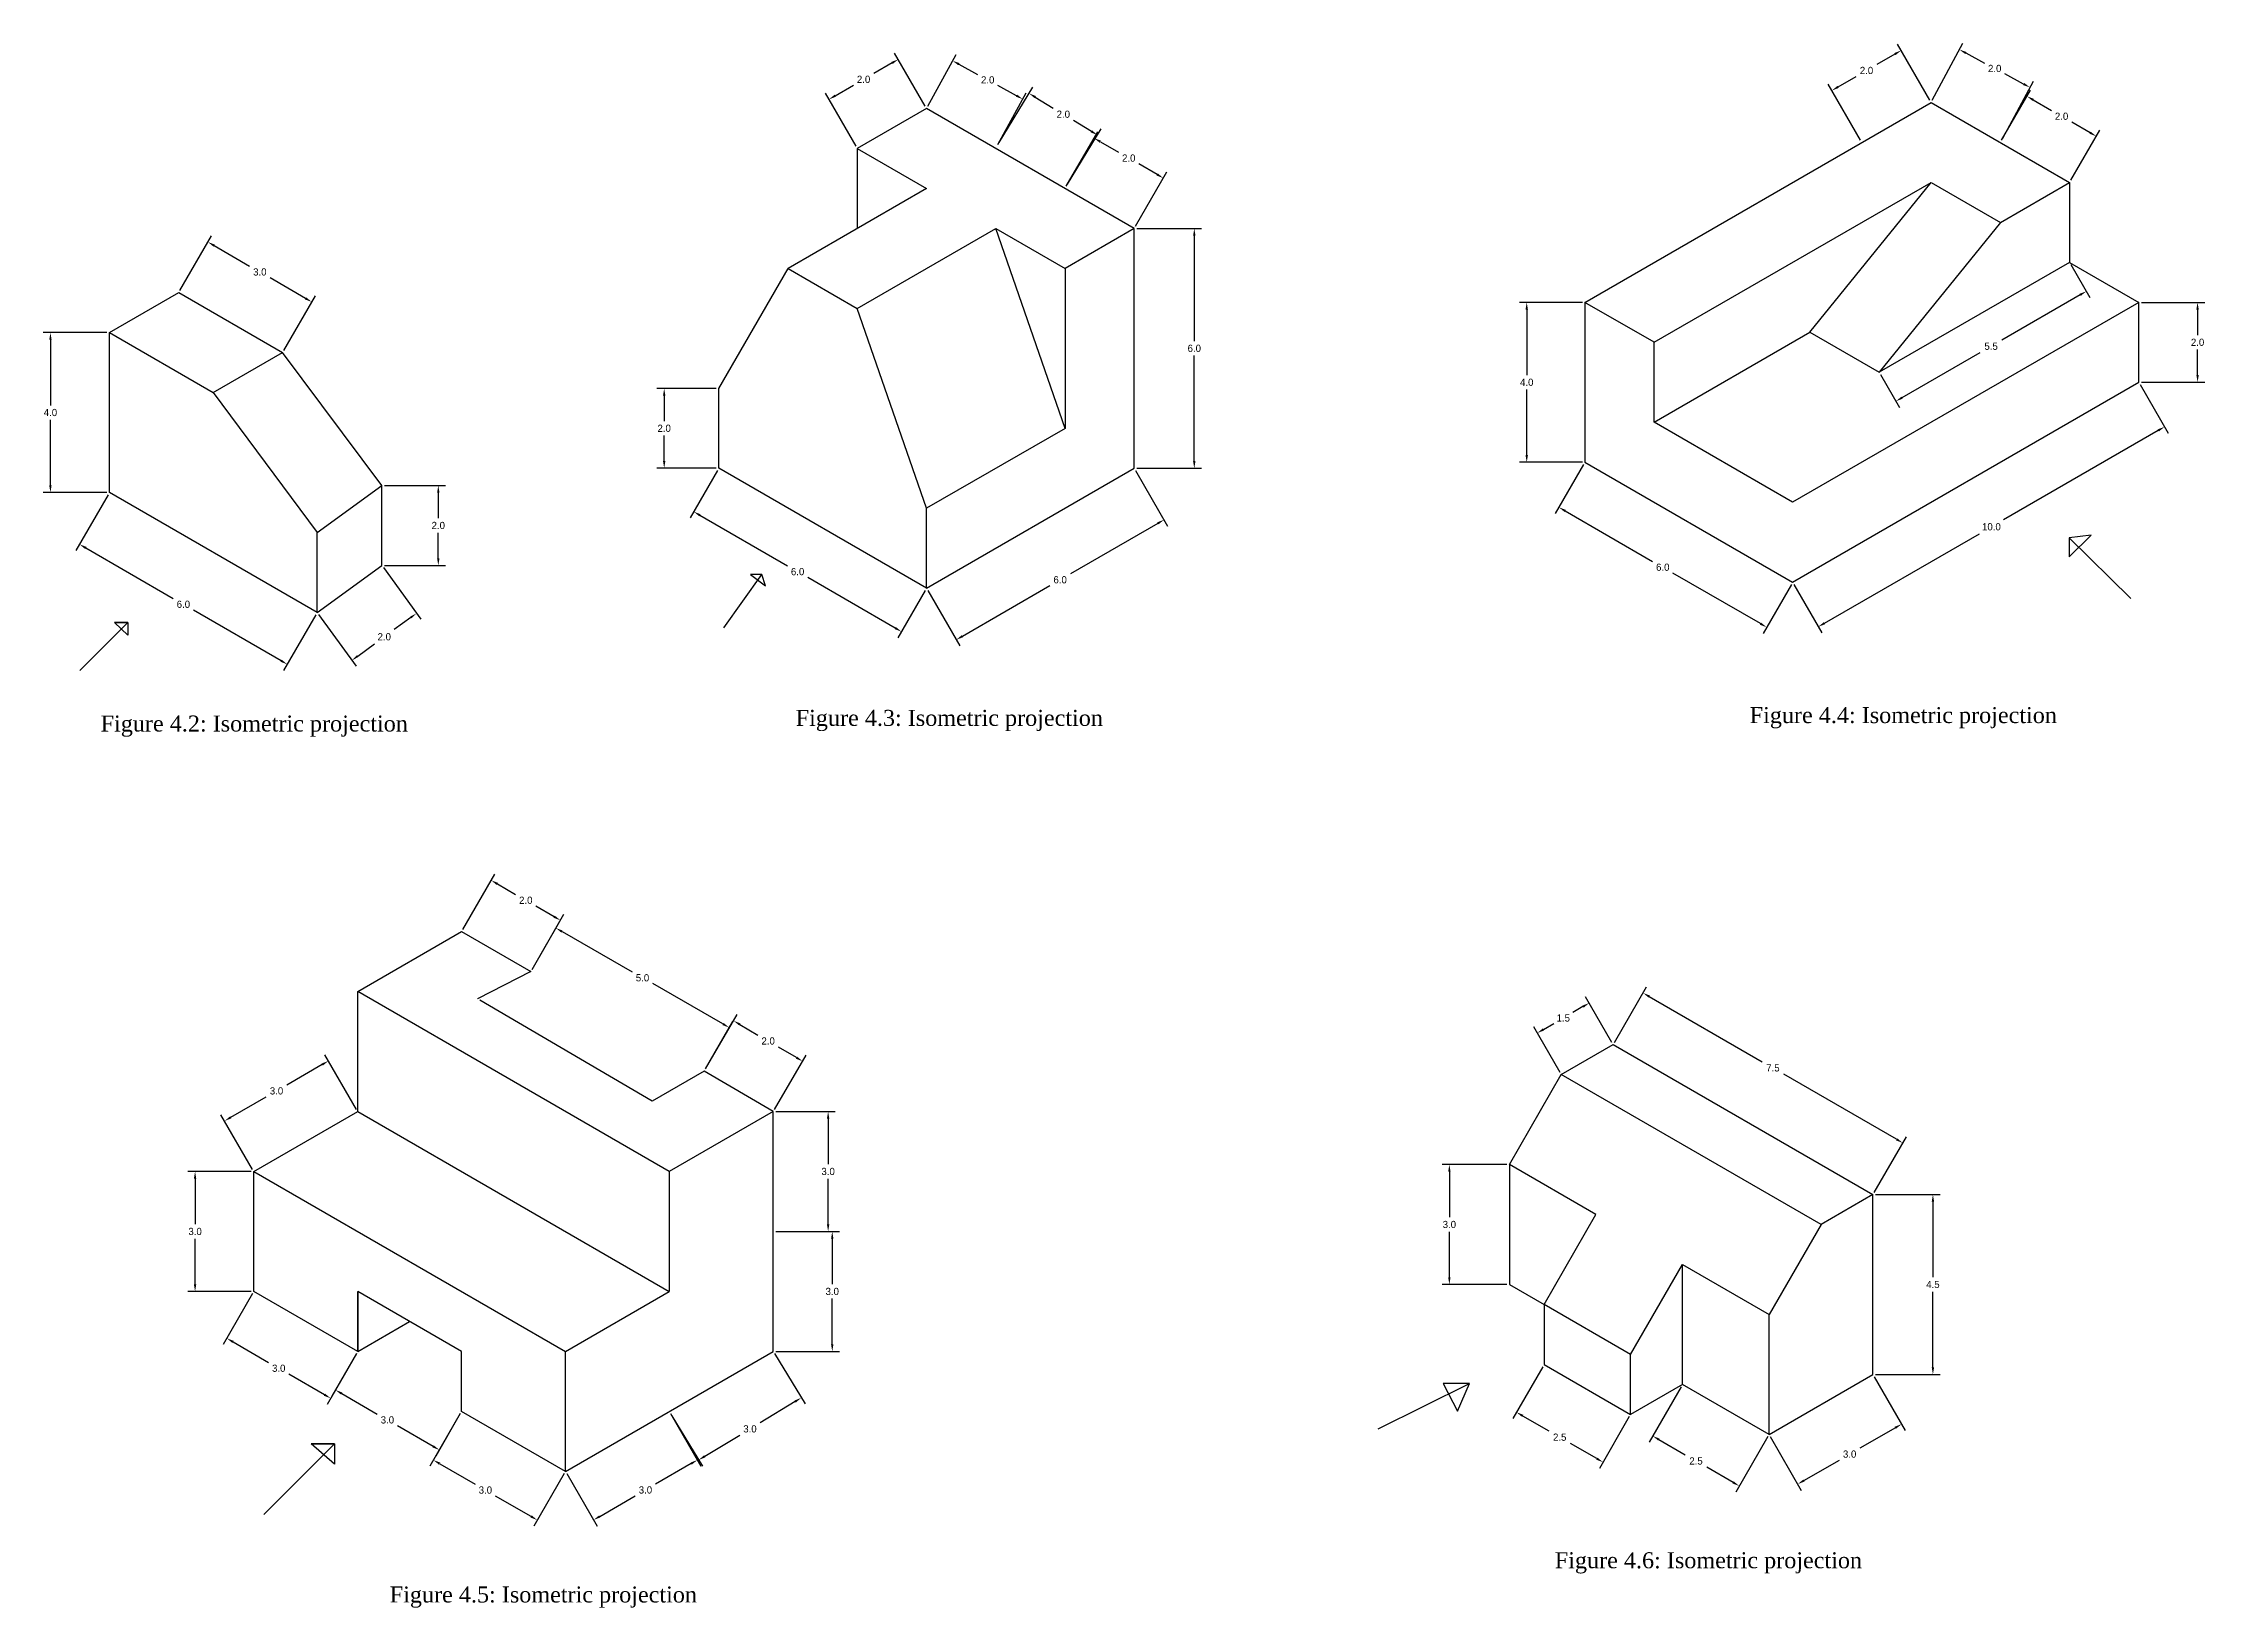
# Model space of a CAD drawing. Header units: inches. Extents: x 1.7 to 55.7, y -21.1 to 18.1.
import ezdxf

# ---------------------------------------------------------------- set-up
doc = ezdxf.new("R2010")
doc.units = ezdxf.units.IN
doc.header["$MEASUREMENT"] = 0
doc.dimstyles.get("Standard").update_dxf_attribs({"dimtxt": 0.18, "dimasz": 0.18, "dimexe": 0.18, "dimexo": 0.0625, "dimgap": 0.09, "dimtad": 0, "dimtih": 1, "dimtoh": 1, "dimdec": 1, "dimzin": 0, "dimdsep": 46, "dimtxsty": 'Standard', "dimcen": 0.09, "dimadec": 0, "dimazin": 0, "dimtfac": 1, "dimtdec": 1, "dimtofl": 0, "dimtmove": 0, "dimatfit": 3, "dimfxl": 1, "dimtolj": 1, "dimtzin": 0, "dimarcsym": 0})

# ---------------------------------------------------------------- blocks, each defined once
blk = doc.blocks.new('*D11')
at = {"color": 0, "lineweight": -2}
for p, q in [((3.256, 10.822), (1.663, 10.822)), ((1.843, 10.642), (1.843, 9.002)), ((1.843, 7.002), (1.843, 8.642)), ((3.256, 6.822), (1.663, 6.822))]:
    blk.add_line(p, q, dxfattribs=at)
at = {"color": 0}
for points in [[(1.813, 10.642), (1.873, 10.642), (1.843, 10.822)], [(1.813, 7.002), (1.873, 7.002), (1.843, 6.822)]]:
    blk.add_solid(points, dxfattribs=at)
at = {"layer": 'Defpoints', "color": 0}
for p in [(3.318, 10.822), (1.843, 6.822), (3.318, 6.822)]:
    blk.add_point(p, dxfattribs=at)
at = {"color": 0, "insert": (1.843, 8.822), "char_height": 0.18, "attachment_point": 5}
blk.add_mtext('\\A1;4.0', dxfattribs=at)
blk = doc.blocks.new('*D12')
at = {"color": 0, "lineweight": -2}
for p, q in [((3.287, 6.767), (2.48, 5.37)), ((2.726, 5.436), (4.913, 4.173)), ((7.61, 2.616), (5.423, 3.879)), ((8.483, 3.767), (7.676, 2.37))]:
    blk.add_line(p, q, dxfattribs=at)
at = {"color": 0}
for points in [[(2.741, 5.462), (2.711, 5.41), (2.57, 5.526)], [(7.625, 2.642), (7.595, 2.59), (7.766, 2.526)]]:
    blk.add_solid(points, dxfattribs=at)
at = {"layer": 'Defpoints', "color": 0}
for p in [(3.318, 6.822), (8.514, 3.822), (7.766, 2.526)]:
    blk.add_point(p, dxfattribs=at)
at = {"color": 0, "insert": (5.168, 4.026), "char_height": 0.18, "attachment_point": 5}
blk.add_mtext('\\A1;6.0', dxfattribs=at)
blk = doc.blocks.new('*D13')
at = {"color": 0, "lineweight": -2}
for p, q in [((10.169, 4.947), (11.107, 3.656)), ((8.551, 3.771), (9.489, 2.48)), ((10.855, 3.696), (10.44, 3.394)), ((9.529, 2.732), (9.944, 3.034))]:
    blk.add_line(p, q, dxfattribs=at)
at = {"color": 0}
for points in [[(10.838, 3.72), (10.873, 3.672), (11.001, 3.802)], [(9.511, 2.756), (9.546, 2.708), (9.383, 2.626)]]:
    blk.add_solid(points, dxfattribs=at)
at = {"layer": 'Defpoints', "color": 0}
for p in [(10.132, 4.997), (8.514, 3.822), (11.001, 3.802)]:
    blk.add_point(p, dxfattribs=at)
at = {"color": 0, "insert": (10.192, 3.214), "char_height": 0.18, "attachment_point": 5}
blk.add_mtext('\\A1;2.0', dxfattribs=at)
blk = doc.blocks.new('*D14')
at = {"color": 0, "lineweight": -2}
for p, q in [((10.195, 6.997), (11.723, 6.997)), ((11.543, 6.817), (11.543, 6.177)), ((11.543, 5.177), (11.543, 5.817)), ((10.195, 4.997), (11.723, 4.997))]:
    blk.add_line(p, q, dxfattribs=at)
at = {"color": 0}
for points in [[(11.513, 6.817), (11.573, 6.817), (11.543, 6.997)], [(11.513, 5.177), (11.573, 5.177), (11.543, 4.997)]]:
    blk.add_solid(points, dxfattribs=at)
at = {"layer": 'Defpoints', "color": 0}
for p in [(10.132, 6.997), (11.543, 6.997), (10.132, 4.997)]:
    blk.add_point(p, dxfattribs=at)
at = {"color": 0, "insert": (11.543, 5.997), "char_height": 0.18, "attachment_point": 5}
blk.add_mtext('\\A1;2.0', dxfattribs=at)
blk = doc.blocks.new('*D15')
at = {"color": 0, "lineweight": -2}
for p, q in [((5.082, 11.876), (5.871, 13.243)), ((5.937, 12.997), (6.825, 12.485)), ((8.223, 11.677), (7.335, 12.19)), ((7.68, 10.376), (8.469, 11.743))]:
    blk.add_line(p, q, dxfattribs=at)
at = {"color": 0}
for points in [[(5.952, 13.023), (5.922, 12.971), (5.781, 13.087)], [(8.238, 11.703), (8.208, 11.651), (8.379, 11.587)]]:
    blk.add_solid(points, dxfattribs=at)
at = {"layer": 'Defpoints', "color": 0}
for p in [(5.05, 11.822), (8.379, 11.587), (7.648, 10.322)]:
    blk.add_point(p, dxfattribs=at)
at = {"color": 0, "insert": (7.08, 12.337), "char_height": 0.18, "attachment_point": 5}
blk.add_mtext('\\A1;3.0', dxfattribs=at)
blk = doc.blocks.new('*D16')
at = {"color": 0, "lineweight": -2}
for p, q in [((18.496, 9.427), (17.013, 9.427)), ((17.193, 9.247), (17.193, 8.607)), ((17.193, 7.607), (17.193, 8.247)), ((18.496, 7.427), (17.013, 7.427))]:
    blk.add_line(p, q, dxfattribs=at)
at = {"color": 0}
for points in [[(17.163, 9.247), (17.223, 9.247), (17.193, 9.427)], [(17.163, 7.607), (17.223, 7.607), (17.193, 7.427)]]:
    blk.add_solid(points, dxfattribs=at)
at = {"layer": 'Defpoints', "color": 0}
for p in [(18.559, 9.427), (17.193, 7.427), (18.559, 7.427)]:
    blk.add_point(p, dxfattribs=at)
at = {"color": 0, "insert": (17.193, 8.427), "char_height": 0.18, "attachment_point": 5}
blk.add_mtext('\\A1;2.0', dxfattribs=at)
blk = doc.blocks.new('*D17')
at = {"color": 0, "lineweight": -2}
for p, q in [((18.527, 7.373), (17.842, 6.186)), ((18.088, 6.252), (20.275, 4.989)), ((22.973, 3.432), (20.785, 4.695)), ((23.724, 4.373), (23.038, 3.186))]:
    blk.add_line(p, q, dxfattribs=at)
at = {"color": 0}
for points in [[(18.103, 6.278), (18.073, 6.226), (17.932, 6.342)], [(22.988, 3.458), (22.958, 3.406), (23.128, 3.342)]]:
    blk.add_solid(points, dxfattribs=at)
at = {"layer": 'Defpoints', "color": 0}
for p in [(18.559, 7.427), (23.755, 4.427), (23.128, 3.342)]:
    blk.add_point(p, dxfattribs=at)
at = {"color": 0, "insert": (20.53, 4.842), "char_height": 0.18, "attachment_point": 5}
blk.add_mtext('\\A1;6.0', dxfattribs=at)
blk = doc.blocks.new('*D18')
at = {"color": 0, "lineweight": -2}
for p, q in [((22.891, 17.564), (22.435, 17.301)), ((23.724, 16.481), (22.957, 17.81)), ((21.992, 15.481), (21.224, 16.81)), ((21.47, 16.744), (21.925, 17.007))]:
    blk.add_line(p, q, dxfattribs=at)
at = {"color": 0}
for points in [[(22.876, 17.59), (22.906, 17.538), (23.047, 17.654)], [(21.455, 16.77), (21.485, 16.718), (21.314, 16.654)]]:
    blk.add_solid(points, dxfattribs=at)
at = {"layer": 'Defpoints', "color": 0}
for p in [(23.047, 17.654), (23.755, 16.427), (22.023, 15.427)]:
    blk.add_point(p, dxfattribs=at)
at = {"color": 0, "insert": (22.18, 17.154), "char_height": 0.18, "attachment_point": 5}
blk.add_mtext('\\A1;2.0', dxfattribs=at)
blk = doc.blocks.new('*D19')
at = {"color": 0, "lineweight": -2}
for p, q in [((28.982, 7.373), (29.784, 5.984)), ((29.538, 6.05), (27.351, 4.787)), ((23.786, 4.373), (24.588, 2.984)), ((24.654, 3.23), (26.841, 4.493))]:
    blk.add_line(p, q, dxfattribs=at)
at = {"color": 0}
for points in [[(29.523, 6.076), (29.553, 6.024), (29.694, 6.14)], [(24.639, 3.256), (24.669, 3.204), (24.498, 3.14)]]:
    blk.add_solid(points, dxfattribs=at)
at = {"layer": 'Defpoints', "color": 0}
for p in [(28.951, 7.427), (29.694, 6.14), (23.755, 4.427)]:
    blk.add_point(p, dxfattribs=at)
at = {"color": 0, "insert": (27.096, 4.64), "char_height": 0.18, "attachment_point": 5}
blk.add_mtext('\\A1;6.0', dxfattribs=at)
blk = doc.blocks.new('*D21')
at = {"color": 0, "lineweight": -2}
for p, q in [((23.785, 16.482), (24.492, 17.777)), ((24.564, 17.533), (25.029, 17.279)), ((26.003, 16.746), (25.539, 17)), ((25.54, 15.523), (26.247, 16.818))]:
    blk.add_line(p, q, dxfattribs=at)
at = {"color": 0}
for points in [[(24.578, 17.559), (24.55, 17.506), (24.406, 17.619)], [(26.018, 16.773), (25.989, 16.72), (26.161, 16.66)]]:
    blk.add_solid(points, dxfattribs=at)
at = {"layer": 'Defpoints', "color": 0}
for p in [(23.755, 16.427), (26.161, 16.66), (25.51, 15.468)]:
    blk.add_point(p, dxfattribs=at)
at = {"color": 0, "insert": (25.284, 17.14), "char_height": 0.18, "attachment_point": 5}
blk.add_mtext('\\A1;2.0', dxfattribs=at)
blk = doc.blocks.new('*D22')
at = {"color": 0, "lineweight": -2}
for p, q in [((27.25, 14.481), (28.035, 15.841)), ((28.101, 15.595), (28.556, 15.332)), ((28.982, 13.481), (29.767, 14.841)), ((29.521, 14.775), (29.066, 15.038))]:
    blk.add_line(p, q, dxfattribs=at)
at = {"color": 0}
for points in [[(28.116, 15.621), (28.086, 15.569), (27.945, 15.685)], [(29.536, 14.801), (29.506, 14.749), (29.677, 14.685)]]:
    blk.add_solid(points, dxfattribs=at)
at = {"layer": 'Defpoints', "color": 0}
for p in [(27.945, 15.685), (27.219, 14.427), (28.951, 13.427)]:
    blk.add_point(p, dxfattribs=at)
at = {"color": 0, "insert": (28.811, 15.185), "char_height": 0.18, "attachment_point": 5}
blk.add_mtext('\\A1;2.0', dxfattribs=at)
blk = doc.blocks.new('*D23')
at = {"color": 0, "lineweight": -2}
for p, q in [((25.572, 15.576), (26.413, 16.956)), ((26.473, 16.709), (26.92, 16.437)), ((27.283, 14.534), (28.123, 15.914)), ((27.876, 15.854), (27.43, 16.126))]:
    blk.add_line(p, q, dxfattribs=at)
at = {"color": 0}
for points in [[(26.489, 16.735), (26.458, 16.683), (26.32, 16.803)], [(27.892, 15.88), (27.86, 15.829), (28.03, 15.761)]]:
    blk.add_solid(points, dxfattribs=at)
at = {"layer": 'Defpoints', "color": 0}
for p in [(26.32, 16.803), (25.54, 15.523), (27.25, 14.481)]:
    blk.add_point(p, dxfattribs=at)
at = {"color": 0, "insert": (27.175, 16.282), "char_height": 0.18, "attachment_point": 5}
blk.add_mtext('\\A1;2.0', dxfattribs=at)
blk = doc.blocks.new('*D24')
at = {"color": 0, "lineweight": -2}
for p, q in [((29.013, 13.427), (30.631, 13.427)), ((30.451, 13.247), (30.451, 10.607)), ((30.451, 7.607), (30.451, 10.247)), ((29.013, 7.427), (30.631, 7.427))]:
    blk.add_line(p, q, dxfattribs=at)
at = {"color": 0}
for points in [[(30.421, 13.247), (30.481, 13.247), (30.451, 13.427)], [(30.421, 7.607), (30.481, 7.607), (30.451, 7.427)]]:
    blk.add_solid(points, dxfattribs=at)
at = {"layer": 'Defpoints', "color": 0}
for p in [(28.951, 13.427), (30.451, 13.427), (28.951, 7.427)]:
    blk.add_point(p, dxfattribs=at)
at = {"color": 0, "insert": (30.451, 10.427), "char_height": 0.18, "attachment_point": 5}
blk.add_mtext('\\A1;6.0', dxfattribs=at)
blk = doc.blocks.new('*D25')
at = {"color": 0, "lineweight": -2}
for p, q in [((40.156, 11.578), (38.585, 11.578)), ((38.765, 11.398), (38.765, 9.758)), ((38.765, 7.758), (38.765, 9.398)), ((40.156, 7.578), (38.585, 7.578))]:
    blk.add_line(p, q, dxfattribs=at)
at = {"color": 0}
for points in [[(38.735, 11.398), (38.795, 11.398), (38.765, 11.578)], [(38.735, 7.758), (38.795, 7.758), (38.765, 7.578)]]:
    blk.add_solid(points, dxfattribs=at)
at = {"layer": 'Defpoints', "color": 0}
for p in [(40.218, 11.578), (38.765, 7.578), (40.218, 7.578)]:
    blk.add_point(p, dxfattribs=at)
at = {"color": 0, "insert": (38.765, 9.578), "char_height": 0.18, "attachment_point": 5}
blk.add_mtext('\\A1;4.0', dxfattribs=at)
blk = doc.blocks.new('*D26')
at = {"color": 0, "lineweight": -2}
for p, q in [((40.187, 7.524), (39.479, 6.297)), ((39.725, 6.363), (41.912, 5.1)), ((44.609, 3.543), (42.422, 4.806)), ((45.383, 4.524), (44.675, 3.297))]:
    blk.add_line(p, q, dxfattribs=at)
at = {"color": 0}
for points in [[(39.74, 6.389), (39.71, 6.337), (39.569, 6.453)], [(44.624, 3.569), (44.594, 3.517), (44.765, 3.453)]]:
    blk.add_solid(points, dxfattribs=at)
at = {"layer": 'Defpoints', "color": 0}
for p in [(40.218, 7.578), (45.414, 4.578), (44.765, 3.453)]:
    blk.add_point(p, dxfattribs=at)
at = {"color": 0, "insert": (42.167, 4.953), "char_height": 0.18, "attachment_point": 5}
blk.add_mtext('\\A1;6.0', dxfattribs=at)
blk = doc.blocks.new('*D28')
at = {"color": 0, "lineweight": -2}
for p, q in [((54.106, 9.524), (54.807, 8.309)), ((54.561, 8.375), (50.687, 6.138)), ((46.213, 3.555), (50.087, 5.791)), ((45.446, 4.524), (46.147, 3.309))]:
    blk.add_line(p, q, dxfattribs=at)
at = {"color": 0}
for points in [[(54.546, 8.401), (54.576, 8.349), (54.717, 8.465)], [(46.198, 3.581), (46.228, 3.529), (46.057, 3.465)]]:
    blk.add_solid(points, dxfattribs=at)
at = {"layer": 'Defpoints', "color": 0}
for p in [(54.075, 9.578), (54.717, 8.465), (45.414, 4.578)]:
    blk.add_point(p, dxfattribs=at)
at = {"color": 0, "insert": (50.387, 5.965), "char_height": 0.18, "attachment_point": 5}
blk.add_mtext('\\A1;10.0', dxfattribs=at)
blk = doc.blocks.new('*D29')
at = {"color": 0, "lineweight": -2}
for p, q in [((54.137, 11.578), (55.723, 11.578)), ((55.543, 11.398), (55.543, 10.758)), ((55.543, 9.758), (55.543, 10.398)), ((54.137, 9.578), (55.723, 9.578))]:
    blk.add_line(p, q, dxfattribs=at)
at = {"color": 0}
for points in [[(55.513, 11.398), (55.573, 11.398), (55.543, 11.578)], [(55.513, 9.758), (55.573, 9.758), (55.543, 9.578)]]:
    blk.add_solid(points, dxfattribs=at)
at = {"layer": 'Defpoints', "color": 0}
for p in [(54.075, 11.578), (55.543, 11.578), (54.075, 9.578)]:
    blk.add_point(p, dxfattribs=at)
at = {"color": 0, "insert": (55.543, 10.578), "char_height": 0.18, "attachment_point": 5}
blk.add_mtext('\\A1;2.0', dxfattribs=at)
blk = doc.blocks.new('*D30')
at = {"color": 0, "lineweight": -2}
for p, q in [((52.374, 12.524), (52.85, 11.698)), ((52.604, 11.764), (50.649, 10.635)), ((48.153, 9.194), (50.109, 10.323)), ((47.611, 9.774), (48.087, 8.948))]:
    blk.add_line(p, q, dxfattribs=at)
at = {"color": 0}
for points in [[(52.589, 11.79), (52.619, 11.738), (52.76, 11.854)], [(48.138, 9.22), (48.168, 9.168), (47.997, 9.104)]]:
    blk.add_solid(points, dxfattribs=at)
at = {"layer": 'Defpoints', "color": 0}
for p in [(52.343, 12.578), (52.76, 11.854), (47.579, 9.828)]:
    blk.add_point(p, dxfattribs=at)
at = {"color": 0, "insert": (50.379, 10.479), "char_height": 0.18, "attachment_point": 5}
blk.add_mtext('\\A1;5.5', dxfattribs=at)
blk = doc.blocks.new('*D32')
at = {"color": 0, "lineweight": -2}
for p, q in [((48.847, 16.632), (48.039, 18.032)), ((47.973, 17.786), (47.518, 17.524)), ((47.115, 15.632), (46.307, 17.032)), ((46.553, 16.966), (47.008, 17.229))]:
    blk.add_line(p, q, dxfattribs=at)
at = {"color": 0}
for points in [[(47.958, 17.812), (47.988, 17.76), (48.129, 17.876)], [(46.538, 16.992), (46.568, 16.94), (46.397, 16.876)]]:
    blk.add_solid(points, dxfattribs=at)
at = {"layer": 'Defpoints', "color": 0}
for p in [(46.397, 16.876), (48.878, 16.578), (47.146, 15.578)]:
    blk.add_point(p, dxfattribs=at)
at = {"color": 0, "insert": (47.263, 17.376), "char_height": 0.18, "attachment_point": 5}
blk.add_mtext('\\A1;2.0', dxfattribs=at)
blk = doc.blocks.new('*D35')
at = {"color": 0, "lineweight": -2}
for p, q in [((50.642, 15.632), (51.366, 16.887)), ((51.432, 16.641), (51.887, 16.378)), ((52.374, 14.632), (53.099, 15.887)), ((52.853, 15.821), (52.397, 16.084))]:
    blk.add_line(p, q, dxfattribs=at)
at = {"color": 0}
for points in [[(51.447, 16.667), (51.417, 16.615), (51.276, 16.731)], [(52.868, 15.847), (52.838, 15.795), (53.009, 15.731)]]:
    blk.add_solid(points, dxfattribs=at)
at = {"layer": 'Defpoints', "color": 0}
for p in [(51.276, 16.731), (50.611, 15.578), (52.343, 14.578)]:
    blk.add_point(p, dxfattribs=at)
at = {"color": 0, "insert": (52.142, 16.231), "char_height": 0.18, "attachment_point": 5}
blk.add_mtext('\\A1;2.0', dxfattribs=at)
blk = doc.blocks.new('*D36')
at = {"color": 0, "lineweight": -2}
for p, q in [((48.908, 16.633), (49.672, 18.058)), ((49.746, 17.814), (50.214, 17.563)), ((50.671, 15.687), (51.436, 17.112)), ((51.192, 17.038), (50.724, 17.289))]:
    blk.add_line(p, q, dxfattribs=at)
at = {"color": 0}
for points in [[(49.76, 17.84), (49.732, 17.787), (49.587, 17.899)], [(51.206, 17.065), (51.178, 17.012), (51.35, 16.953)]]:
    blk.add_solid(points, dxfattribs=at)
at = {"layer": 'Defpoints', "color": 0}
for p in [(51.35, 16.953), (48.878, 16.578), (50.642, 15.632)]:
    blk.add_point(p, dxfattribs=at)
at = {"color": 0, "insert": (50.469, 17.426), "char_height": 0.18, "attachment_point": 5}
blk.add_mtext('\\A1;2.0', dxfattribs=at)
blk = doc.blocks.new('*D37')
at = {"color": 0, "lineweight": -2}
for p, q in [((8.641, -7.483), (7.752, -7.996)), ((9.496, -8.604), (8.706, -7.237)), ((6.354, -8.803), (7.242, -8.29)), ((6.898, -10.104), (6.108, -8.737))]:
    blk.add_line(p, q, dxfattribs=at)
at = {"color": 0}
for points in [[(8.626, -7.457), (8.656, -7.509), (8.796, -7.393)], [(6.339, -8.777), (6.369, -8.829), (6.198, -8.893)]]:
    blk.add_solid(points, dxfattribs=at)
at = {"layer": 'Defpoints', "color": 0}
for p in [(6.198, -8.893), (9.527, -8.658), (6.929, -10.158)]:
    blk.add_point(p, dxfattribs=at)
at = {"color": 0, "insert": (7.497, -8.143), "char_height": 0.18, "attachment_point": 5}
blk.add_mtext('\\A1;3.0', dxfattribs=at)
blk = doc.blocks.new('*D38')
at = {"color": 0, "lineweight": -2}
for p, q in [((6.866, -10.158), (5.281, -10.158)), ((5.461, -10.338), (5.461, -11.478)), ((5.461, -12.978), (5.461, -11.838)), ((6.866, -13.158), (5.281, -13.158))]:
    blk.add_line(p, q, dxfattribs=at)
at = {"color": 0}
for points in [[(5.431, -10.338), (5.491, -10.338), (5.461, -10.158)], [(5.431, -12.978), (5.491, -12.978), (5.461, -13.158)]]:
    blk.add_solid(points, dxfattribs=at)
at = {"layer": 'Defpoints', "color": 0}
for p in [(6.929, -10.158), (5.461, -13.158), (6.929, -13.158)]:
    blk.add_point(p, dxfattribs=at)
at = {"color": 0, "insert": (5.461, -11.658), "char_height": 0.18, "attachment_point": 5}
blk.add_mtext('\\A1;3.0', dxfattribs=at)
blk = doc.blocks.new('*D39')
at = {"color": 0, "lineweight": -2}
for p, q in [((6.898, -13.212), (6.163, -14.485)), ((6.409, -14.419), (7.297, -14.932)), ((9.496, -14.712), (8.761, -15.985)), ((8.695, -15.739), (7.807, -15.226))]:
    blk.add_line(p, q, dxfattribs=at)
at = {"color": 0}
for points in [[(6.424, -14.393), (6.394, -14.445), (6.253, -14.329)], [(8.71, -15.713), (8.68, -15.765), (8.851, -15.829)]]:
    blk.add_solid(points, dxfattribs=at)
at = {"layer": 'Defpoints', "color": 0}
for p in [(6.929, -13.158), (9.527, -14.658), (8.851, -15.829)]:
    blk.add_point(p, dxfattribs=at)
at = {"color": 0, "insert": (7.552, -15.079), "char_height": 0.18, "attachment_point": 5}
blk.add_mtext('\\A1;3.0', dxfattribs=at)
blk = doc.blocks.new('*D40')
at = {"color": 0, "lineweight": -2}
for p, q in [((9.496, -14.712), (8.881, -15.777)), ((9.127, -15.711), (10.015, -16.224)), ((12.094, -16.212), (11.479, -17.277)), ((11.413, -17.031), (10.525, -16.518))]:
    blk.add_line(p, q, dxfattribs=at)
at = {"color": 0}
for points in [[(9.142, -15.685), (9.112, -15.737), (8.971, -15.621)], [(11.428, -17.005), (11.398, -17.057), (11.569, -17.121)]]:
    blk.add_solid(points, dxfattribs=at)
at = {"layer": 'Defpoints', "color": 0}
for p in [(9.527, -14.658), (12.125, -16.158), (11.569, -17.121)]:
    blk.add_point(p, dxfattribs=at)
at = {"color": 0, "insert": (10.27, -16.371), "char_height": 0.18, "attachment_point": 5}
blk.add_mtext('\\A1;3.0', dxfattribs=at)
blk = doc.blocks.new('*D41')
at = {"color": 0, "lineweight": -2}
for p, q in [((12.094, -16.212), (11.332, -17.531)), ((11.578, -17.465), (12.466, -17.978)), ((14.692, -17.712), (13.93, -19.031)), ((13.865, -18.785), (12.976, -18.273))]:
    blk.add_line(p, q, dxfattribs=at)
at = {"color": 0}
for points in [[(11.593, -17.439), (11.563, -17.491), (11.422, -17.375)], [(13.88, -18.759), (13.85, -18.811), (14.02, -18.875)]]:
    blk.add_solid(points, dxfattribs=at)
at = {"layer": 'Defpoints', "color": 0}
for p in [(12.125, -16.158), (14.723, -17.658), (14.02, -18.875)]:
    blk.add_point(p, dxfattribs=at)
at = {"color": 0, "insert": (12.721, -18.125), "char_height": 0.18, "attachment_point": 5}
blk.add_mtext('\\A1;3.0', dxfattribs=at)
blk = doc.blocks.new('*D42')
at = {"color": 0, "lineweight": -2}
for p, q in [((17.352, -16.212), (18.113, -17.529)), ((14.754, -17.712), (15.515, -19.029)), ((17.867, -17.463), (16.979, -17.976)), ((15.581, -18.783), (16.469, -18.271))]:
    blk.add_line(p, q, dxfattribs=at)
at = {"color": 0}
for points in [[(17.852, -17.438), (17.882, -17.489), (18.023, -17.373)], [(15.566, -18.758), (15.596, -18.809), (15.425, -18.873)]]:
    blk.add_solid(points, dxfattribs=at)
at = {"layer": 'Defpoints', "color": 0}
for p in [(17.321, -16.158), (14.723, -17.658), (18.023, -17.373)]:
    blk.add_point(p, dxfattribs=at)
at = {"color": 0, "insert": (16.724, -18.123), "char_height": 0.18, "attachment_point": 5}
blk.add_mtext('\\A1;3.0', dxfattribs=at)
blk = doc.blocks.new('*D43')
at = {"color": 0, "lineweight": -2}
for p, q in [((19.952, -14.712), (20.715, -15.972)), ((20.467, -15.911), (19.593, -16.44)), ((17.385, -16.266), (18.148, -17.526)), ((18.209, -17.278), (19.083, -16.749))]:
    blk.add_line(p, q, dxfattribs=at)
at = {"color": 0}
for points in [[(20.452, -15.885), (20.483, -15.937), (20.621, -15.818)], [(18.193, -17.253), (18.225, -17.304), (18.055, -17.372)]]:
    blk.add_solid(points, dxfattribs=at)
at = {"layer": 'Defpoints', "color": 0}
for p in [(19.919, -14.658), (17.353, -16.212), (18.055, -17.372)]:
    blk.add_point(p, dxfattribs=at)
at = {"color": 0, "insert": (19.338, -16.595), "char_height": 0.18, "attachment_point": 5}
blk.add_mtext('\\A1;3.0', dxfattribs=at)
blk = doc.blocks.new('*D44')
at = {"color": 0, "lineweight": -2}
for p, q in [((19.982, -11.658), (21.576, -11.658)), ((21.396, -11.838), (21.396, -12.978)), ((21.396, -14.478), (21.396, -13.338)), ((19.982, -14.658), (21.576, -14.658))]:
    blk.add_line(p, q, dxfattribs=at)
at = {"color": 0}
for points in [[(21.366, -11.838), (21.426, -11.838), (21.396, -11.658)], [(21.366, -14.478), (21.426, -14.478), (21.396, -14.658)]]:
    blk.add_solid(points, dxfattribs=at)
at = {"layer": 'Defpoints', "color": 0}
for p in [(19.919, -11.658), (21.396, -11.658), (19.919, -14.658)]:
    blk.add_point(p, dxfattribs=at)
at = {"color": 0, "insert": (21.396, -13.158), "char_height": 0.18, "attachment_point": 5}
blk.add_mtext('\\A1;3.0', dxfattribs=at)
blk = doc.blocks.new('*D45')
at = {"color": 0, "lineweight": -2}
for p, q in [((19.982, -8.658), (21.473, -8.658)), ((21.293, -8.838), (21.293, -9.978)), ((21.293, -11.478), (21.293, -10.338)), ((19.982, -11.658), (21.473, -11.658))]:
    blk.add_line(p, q, dxfattribs=at)
at = {"color": 0}
for points in [[(21.263, -8.838), (21.323, -8.838), (21.293, -8.658)], [(21.263, -11.478), (21.323, -11.478), (21.293, -11.658)]]:
    blk.add_solid(points, dxfattribs=at)
at = {"layer": 'Defpoints', "color": 0}
for p in [(19.919, -8.658), (19.919, -11.658), (21.293, -11.658)]:
    blk.add_point(p, dxfattribs=at)
at = {"color": 0, "insert": (21.293, -10.158), "char_height": 0.18, "attachment_point": 5}
blk.add_mtext('\\A1;3.0', dxfattribs=at)
blk = doc.blocks.new('*D46')
at = {"color": 0, "lineweight": -2}
for p, q in [((12.156, -4.104), (12.955, -2.721)), ((13.021, -2.966), (13.476, -3.229)), ((13.888, -5.104), (14.687, -3.721)), ((14.441, -3.786), (13.986, -3.524))]:
    blk.add_line(p, q, dxfattribs=at)
at = {"color": 0}
for points in [[(13.036, -2.94), (13.006, -2.992), (12.865, -2.876)], [(14.456, -3.76), (14.426, -3.812), (14.597, -3.876)]]:
    blk.add_solid(points, dxfattribs=at)
at = {"layer": 'Defpoints', "color": 0}
for p in [(12.125, -4.158), (14.597, -3.876), (13.857, -5.158)]:
    blk.add_point(p, dxfattribs=at)
at = {"color": 0, "insert": (13.731, -3.376), "char_height": 0.18, "attachment_point": 5}
blk.add_mtext('\\A1;2.0', dxfattribs=at)
blk = doc.blocks.new('*D48')
at = {"color": 0, "lineweight": -2}
for p, q in [((13.888, -5.104), (14.572, -3.913)), ((14.638, -4.159), (16.396, -5.168)), ((18.663, -6.469), (16.906, -5.46)), ((18.225, -7.594), (18.908, -6.403))]:
    blk.add_line(p, q, dxfattribs=at)
at = {"color": 0}
for points in [[(14.653, -4.133), (14.624, -4.185), (14.482, -4.069)], [(18.678, -6.443), (18.648, -6.495), (18.819, -6.559)]]:
    blk.add_solid(points, dxfattribs=at)
at = {"layer": 'Defpoints', "color": 0}
for p in [(14.482, -4.069), (13.857, -5.158), (18.193, -7.648)]:
    blk.add_point(p, dxfattribs=at)
at = {"color": 0, "insert": (16.651, -5.314), "char_height": 0.18, "attachment_point": 5}
blk.add_mtext('\\A1;5.0', dxfattribs=at)
blk = doc.blocks.new('*D49')
at = {"color": 0, "lineweight": -2}
for p, q in [((18.225, -7.594), (19.021, -6.235)), ((19.085, -6.481), (19.538, -6.746)), ((19.951, -8.604), (20.747, -7.245)), ((20.5, -7.31), (20.048, -7.045))]:
    blk.add_line(p, q, dxfattribs=at)
at = {"color": 0}
for points in [[(19.1, -6.455), (19.07, -6.507), (18.93, -6.39)], [(20.516, -7.284), (20.485, -7.336), (20.656, -7.401)]]:
    blk.add_solid(points, dxfattribs=at)
at = {"layer": 'Defpoints', "color": 0}
for p in [(20.656, -7.401), (18.193, -7.648), (19.919, -8.658)]:
    blk.add_point(p, dxfattribs=at)
at = {"color": 0, "insert": (19.793, -6.895), "char_height": 0.18, "attachment_point": 5}
blk.add_mtext('\\A1;2.0', dxfattribs=at)
blk = doc.blocks.new('*D50')
at = {"color": 0, "lineweight": -2}
for p, q in [((40.897, -6.93), (40.238, -5.789)), ((39.185, -6.605), (39.439, -6.458)), ((40.172, -6.035), (39.919, -6.181)), ((39.598, -7.68), (38.939, -6.539))]:
    blk.add_line(p, q, dxfattribs=at)
at = {"color": 0}
for points in [[(40.157, -6.009), (40.187, -6.061), (40.328, -5.945)], [(39.17, -6.579), (39.2, -6.631), (39.029, -6.695)]]:
    blk.add_solid(points, dxfattribs=at)
at = {"layer": 'Defpoints', "color": 0}
for p in [(40.328, -5.945), (40.929, -6.984), (39.63, -7.734)]:
    blk.add_point(p, dxfattribs=at)
at = {"color": 0, "insert": (39.679, -6.32), "char_height": 0.18, "attachment_point": 5}
blk.add_mtext('\\A1;1.5', dxfattribs=at)
blk = doc.blocks.new('*D51')
at = {"color": 0, "lineweight": -2}
for p, q in [((40.96, -6.93), (41.764, -5.538)), ((41.83, -5.783), (44.652, -7.413)), ((48.013, -9.353), (45.192, -7.724)), ((47.455, -10.68), (48.259, -9.288))]:
    blk.add_line(p, q, dxfattribs=at)
at = {"color": 0}
for points in [[(41.845, -5.757), (41.815, -5.809), (41.674, -5.693)], [(48.028, -9.327), (47.998, -9.379), (48.169, -9.443)]]:
    blk.add_solid(points, dxfattribs=at)
at = {"layer": 'Defpoints', "color": 0}
for p in [(40.929, -6.984), (48.169, -9.443), (47.424, -10.734)]:
    blk.add_point(p, dxfattribs=at)
at = {"color": 0, "insert": (44.922, -7.568), "char_height": 0.18, "attachment_point": 5}
blk.add_mtext('\\A1;7.5', dxfattribs=at)
blk = doc.blocks.new('*D52')
at = {"color": 0, "lineweight": -2}
for p, q in [((47.486, -10.734), (49.104, -10.734)), ((48.924, -10.914), (48.924, -12.804)), ((48.924, -15.054), (48.924, -13.164)), ((47.486, -15.234), (49.104, -15.234))]:
    blk.add_line(p, q, dxfattribs=at)
at = {"color": 0}
for points in [[(48.894, -10.914), (48.954, -10.914), (48.924, -10.734)], [(48.894, -15.054), (48.954, -15.054), (48.924, -15.234)]]:
    blk.add_solid(points, dxfattribs=at)
at = {"layer": 'Defpoints', "color": 0}
for p in [(47.424, -10.734), (48.924, -10.734), (47.424, -15.234)]:
    blk.add_point(p, dxfattribs=at)
at = {"color": 0, "insert": (48.924, -12.984), "char_height": 0.18, "attachment_point": 5}
blk.add_mtext('\\A1;4.5', dxfattribs=at)
blk = doc.blocks.new('*D53')
at = {"color": 0, "lineweight": -2}
for p, q in [((47.455, -15.289), (48.23, -16.632)), ((47.984, -16.566), (47.096, -17.078)), ((44.857, -16.789), (45.632, -18.132)), ((45.698, -17.886), (46.586, -17.373))]:
    blk.add_line(p, q, dxfattribs=at)
at = {"color": 0}
for points in [[(47.969, -16.54), (47.999, -16.592), (48.14, -16.476)], [(45.683, -17.86), (45.713, -17.912), (45.542, -17.976)]]:
    blk.add_solid(points, dxfattribs=at)
at = {"layer": 'Defpoints', "color": 0}
for p in [(47.424, -15.234), (44.826, -16.734), (48.14, -16.476)]:
    blk.add_point(p, dxfattribs=at)
at = {"color": 0, "insert": (46.841, -17.226), "char_height": 0.18, "attachment_point": 5}
blk.add_mtext('\\A1;3.0', dxfattribs=at)
blk = doc.blocks.new('*D54')
at = {"color": 0, "lineweight": -2}
for p, q in [((42.629, -15.539), (41.827, -16.929)), ((42.073, -16.863), (42.729, -17.242)), ((44.794, -16.789), (43.992, -18.179)), ((43.926, -17.933), (43.269, -17.554))]:
    blk.add_line(p, q, dxfattribs=at)
at = {"color": 0}
for points in [[(42.088, -16.837), (42.058, -16.889), (41.917, -16.773)], [(43.941, -17.907), (43.911, -17.959), (44.082, -18.023)]]:
    blk.add_solid(points, dxfattribs=at)
at = {"layer": 'Defpoints', "color": 0}
for p in [(42.661, -15.484), (44.826, -16.734), (44.082, -18.023)]:
    blk.add_point(p, dxfattribs=at)
at = {"color": 0, "insert": (42.999, -17.398), "char_height": 0.18, "attachment_point": 5}
blk.add_mtext('\\A1;2.5', dxfattribs=at)
blk = doc.blocks.new('*D55')
at = {"color": 0, "lineweight": -2}
for p, q in [((39.165, -15.039), (38.418, -16.334)), ((38.663, -16.268), (39.32, -16.647)), ((41.33, -16.289), (40.583, -17.584)), ((40.517, -17.338), (39.86, -16.959))]:
    blk.add_line(p, q, dxfattribs=at)
at = {"color": 0}
for points in [[(38.678, -16.242), (38.648, -16.294), (38.508, -16.178)], [(40.532, -17.312), (40.502, -17.364), (40.673, -17.428)]]:
    blk.add_solid(points, dxfattribs=at)
at = {"layer": 'Defpoints', "color": 0}
for p in [(39.197, -14.984), (41.362, -16.234), (40.673, -17.428)]:
    blk.add_point(p, dxfattribs=at)
at = {"color": 0, "insert": (39.59, -16.803), "char_height": 0.18, "attachment_point": 5}
blk.add_mtext('\\A1;2.5', dxfattribs=at)
blk = doc.blocks.new('*D56')
at = {"color": 0, "lineweight": -2}
for p, q in [((38.268, -9.984), (36.65, -9.984)), ((36.83, -10.164), (36.83, -11.304)), ((36.83, -12.804), (36.83, -11.664)), ((38.268, -12.984), (36.65, -12.984))]:
    blk.add_line(p, q, dxfattribs=at)
at = {"color": 0}
for points in [[(36.8, -10.164), (36.86, -10.164), (36.83, -9.984)], [(36.8, -12.804), (36.86, -12.804), (36.83, -12.984)]]:
    blk.add_solid(points, dxfattribs=at)
at = {"layer": 'Defpoints', "color": 0}
for p in [(38.33, -9.984), (36.83, -12.984), (38.33, -12.984)]:
    blk.add_point(p, dxfattribs=at)
at = {"color": 0, "insert": (36.83, -11.484), "char_height": 0.18, "attachment_point": 5}
blk.add_mtext('\\A1;3.0', dxfattribs=at)

msp = doc.modelspace()

# ---------------------------------------------------------------- linework, layer by layer
for p, q in [((23.755, 16.427), (22.023, 15.427)), ((28.951, 13.427), (23.755, 16.427)), ((40.218, 11.578), (48.878, 16.578)), ((48.878, 16.578), (52.343, 14.578)), ((22.023, 15.427), (23.755, 14.427)), ((22.023, 15.427), (22.023, 13.427)), ((23.755, 14.427), (20.291, 12.427)), ((41.95, 10.578), (48.878, 14.578)), ((45.847, 10.828), (48.878, 14.578)), ((48.878, 14.578), (50.611, 13.578)), ((50.611, 13.578), (52.343, 14.578)), ((52.343, 14.578), (52.343, 12.578)), ((50.611, 13.578), (47.579, 9.828)), ((22.023, 11.427), (25.487, 13.427)), ((25.487, 13.427), (27.219, 12.427)), ((27.219, 8.427), (25.487, 13.427)), ((28.951, 13.427), (27.219, 12.427)), ((28.951, 7.427), (28.951, 13.427)), ((52.343, 12.578), (47.579, 9.828)), ((52.343, 12.578), (54.075, 11.578)), ((18.559, 9.427), (20.291, 12.427)), ((20.291, 12.427), (22.023, 11.427)), ((27.219, 12.427), (27.219, 8.427)), ((3.318, 10.822), (5.05, 11.822)), ((5.05, 11.822), (7.648, 10.322)), ((23.755, 6.427), (22.023, 11.427)), ((41.95, 10.578), (40.218, 11.578)), ((40.218, 11.578), (40.218, 7.578)), ((54.075, 11.578), (45.414, 6.578)), ((54.075, 9.578), (54.075, 11.578)), ((3.318, 6.822), (3.318, 10.822)), ((3.318, 10.822), (5.916, 9.322)), ((41.95, 8.578), (45.847, 10.828)), ((45.847, 10.828), (47.579, 9.828)), ((5.916, 9.322), (7.648, 10.322)), ((10.132, 6.997), (7.648, 10.322)), ((41.95, 8.578), (41.95, 10.578)), ((5.916, 9.322), (8.514, 5.822)), ((18.559, 7.427), (18.559, 9.427)), ((45.414, 4.578), (54.075, 9.578)), ((27.219, 8.427), (23.755, 6.427)), ((45.414, 6.578), (41.95, 8.578)), ((40.218, 7.578), (45.414, 4.578)), ((23.755, 4.427), (18.559, 7.427)), ((23.755, 4.427), (28.951, 7.427)), ((8.514, 3.822), (3.318, 6.822)), ((8.514, 5.822), (10.132, 6.997)), ((10.132, 4.997), (10.132, 6.997)), ((23.755, 4.427), (23.755, 6.427)), ((8.514, 3.822), (8.514, 5.822)), ((52.332, 5.213), (52.878, 5.759)), ((52.878, 5.759), (52.332, 5.685)), ((53.871, 4.172), (52.332, 5.685)), ((52.332, 5.685), (52.332, 5.213)), ((8.514, 3.822), (10.132, 4.997)), ((18.684, 3.442), (19.639, 4.773)), ((19.639, 4.773), (19.35, 4.773)), ((19.35, 4.773), (19.727, 4.485)), ((19.727, 4.485), (19.639, 4.773)), ((2.575, 2.372), (3.78, 3.57)), ((3.78, 3.57), (3.442, 3.57)), ((3.442, 3.57), (3.78, 3.57)), ((3.78, 3.254), (3.442, 3.57)), ((3.78, 3.57), (3.78, 3.57)), ((3.78, 3.57), (3.78, 3.254)), ((9.527, -5.658), (12.125, -4.158)), ((12.125, -4.158), (13.857, -5.158)), ((13.857, -5.158), (12.521, -5.839)), ((17.321, -10.158), (9.527, -5.658)), ((9.527, -8.658), (9.527, -5.658)), ((12.521, -5.839), (12.521, -5.839)), ((16.894, -8.398), (12.579, -5.873)), ((39.63, -7.734), (40.929, -6.984)), ((40.929, -6.984), (47.424, -10.734)), ((18.193, -7.648), (16.894, -8.398)), ((19.919, -8.658), (18.193, -7.648)), ((38.33, -9.984), (39.63, -7.734)), ((46.125, -11.484), (39.63, -7.734)), ((6.929, -10.158), (9.527, -8.658)), ((9.527, -8.658), (17.321, -13.158)), ((19.919, -8.658), (17.321, -10.158)), ((19.919, -14.658), (19.919, -8.658)), ((6.929, -13.158), (6.929, -10.158)), ((6.929, -10.158), (14.723, -14.658)), ((17.321, -10.158), (17.321, -13.158)), ((40.496, -11.234), (38.33, -9.984)), ((38.33, -9.984), (38.33, -12.984)), ((47.424, -10.734), (46.125, -11.484)), ((47.424, -15.234), (47.424, -10.734)), ((39.197, -13.484), (40.496, -11.234)), ((46.125, -11.484), (44.826, -13.734)), ((41.362, -14.734), (42.661, -12.484)), ((42.661, -15.484), (42.661, -12.484)), ((42.661, -12.484), (44.826, -13.734)), ((9.527, -14.658), (6.929, -13.158)), ((12.125, -14.658), (9.527, -13.158)), ((9.527, -13.158), (9.527, -14.658)), ((9.527, -14.658), (9.527, -13.158)), ((9.527, -14.658), (9.527, -13.158)), ((14.723, -14.658), (17.321, -13.158)), ((38.33, -12.984), (39.197, -13.484)), ((41.362, -14.734), (39.197, -13.484)), ((39.197, -13.484), (39.197, -14.984)), ((9.527, -14.658), (10.826, -13.908)), ((44.826, -16.734), (44.826, -13.734)), ((12.125, -16.158), (12.125, -14.658)), ((14.723, -17.658), (19.919, -14.658)), ((14.723, -17.658), (14.723, -14.658)), ((39.197, -14.984), (41.362, -16.234)), ((41.362, -16.234), (41.362, -14.734)), ((35.047, -16.59), (37.336, -15.461)), ((37.336, -15.461), (36.674, -15.461)), ((36.674, -15.461), (37.032, -16.15)), ((37.032, -16.15), (37.336, -15.461)), ((42.661, -15.484), (41.362, -16.234)), ((44.826, -16.734), (42.661, -15.484)), ((44.826, -16.734), (47.424, -15.234)), ((14.723, -17.658), (12.125, -16.158)), ((7.181, -18.733), (8.95, -16.965)), ((8.95, -16.965), (8.36, -16.965)), ((8.36, -16.965), (8.95, -16.965)), ((8.95, -17.476), (8.36, -16.965)), ((8.95, -16.965), (8.95, -16.965)), ((8.95, -16.965), (8.95, -17.476))]:
    msp.add_line(p, q)

# ---------------------------------------------------------------- texts
at = {"char_height": 0.4, "width": 10.10693, "attachment_point": 1}
for s, insert in [('{\\fTimes New Roman|b0|i0|c0|p18;Figure 4.2: Isometric projection }', (3.098, 1.245)), ('{\\fTimes New Roman|b0|i0|c0|p18;Figure 4.3: Isometric projection }', (20.482, 1.386)), ('{\\fTimes New Roman|b0|i0|c0|p18;Figure 4.4: Isometric projection }', (44.341, 1.456)), ('{\\fTimes New Roman|b0|i0|c0|p18;Figure 4.6: Isometric projection }', (39.467, -19.68)), ('{\\fTimes New Roman|b0|i0|c0|p18;Figure 4.5: Isometric projection }', (10.329, -20.536))]:
    msp.add_mtext(s, dxfattribs=dict(at, insert=insert))

# ---------------------------------------------------------------- dimensions: what is measured, and where the dimension line sits
for p1, p2, distance, picture, middle in [((48.878, 16.578), (47.146, 15.578), -1.5, '*D32', (47.263, 17.376)), ((48.878, 16.578), (50.642, 15.632), 1.499, '*D36', (50.469, 17.426)), ((22.023, 15.427), (23.755, 16.427), 1.417, '*D18', (22.18, 17.154)), ((23.755, 16.427), (25.51, 15.468), 1.358, '*D21', (25.284, 17.14)), ((27.25, 14.481), (25.54, 15.523), -1.498, '*D23', (27.175, 16.282)), ((52.343, 14.578), (50.611, 15.578), -1.332, '*D35', (52.142, 16.231)), ((28.951, 13.427), (27.219, 14.427), -1.453, '*D22', (28.811, 15.185)), ((5.05, 11.822), (7.648, 10.322), 1.462, '*D15', (7.08, 12.337)), ((28.951, 7.427), (28.951, 13.427), -1.5, '*D24', (30.451, 10.427)), ((47.579, 9.828), (52.343, 12.578), -0.836, '*D30', (50.379, 10.479)), ((40.218, 11.578), (40.218, 7.578), -1.453, '*D25', (38.765, 9.578)), ((54.075, 9.578), (54.075, 11.578), -1.468, '*D29', (55.543, 10.578)), ((3.318, 10.822), (3.318, 6.822), -1.476, '*D11', (1.843, 8.822)), ((18.559, 9.427), (18.559, 7.427), -1.366, '*D16', (17.193, 8.427)), ((45.414, 4.578), (54.075, 9.578), -1.285, '*D28', (50.387, 5.965)), ((40.218, 7.578), (45.414, 4.578), -1.299, '*D26', (42.167, 4.953)), ((18.559, 7.427), (23.755, 4.427), -1.253, '*D17', (20.53, 4.842)), ((23.755, 4.427), (28.951, 7.427), -1.486, '*D19', (27.096, 4.64)), ((3.318, 6.822), (8.514, 3.822), -1.496, '*D12', (5.168, 4.026)), ((10.132, 4.997), (10.132, 6.997), -1.411, '*D14', (11.543, 5.997)), ((8.514, 3.822), (10.132, 4.997), -1.478, '*D13', (10.192, 3.214)), ((12.125, -4.158), (13.857, -5.158), 1.48, '*D46', (13.731, -3.376)), ((18.193, -7.648), (13.857, -5.158), -1.256, '*D48', (16.651, -5.314)), ((39.63, -7.734), (40.929, -6.984), 1.201, '*D50', (39.679, -6.32)), ((40.929, -6.984), (47.424, -10.734), 1.491, '*D51', (44.922, -7.568)), ((18.193, -7.648), (19.919, -8.658), 1.458, '*D49', (19.793, -6.895)), ((9.527, -8.658), (6.929, -10.158), -1.461, '*D37', (7.497, -8.143)), ((19.919, -8.658), (19.919, -11.658), 1.373, '*D45', (21.293, -10.158)), ((6.929, -10.158), (6.929, -13.158), -1.468, '*D38', (5.461, -11.658)), ((38.33, -9.984), (38.33, -12.984), -1.5, '*D56', (36.83, -11.484)), ((47.424, -15.234), (47.424, -10.734), -1.5, '*D52', (48.924, -12.984)), ((19.919, -14.658), (19.919, -11.658), -1.477, '*D44', (21.396, -13.158)), ((6.929, -13.158), (9.527, -14.658), -1.352, '*D39', (7.552, -15.079)), ((9.527, -14.658), (12.125, -16.158), -1.112, '*D40', (10.27, -16.371)), ((19.919, -14.658), (17.353, -16.212), 1.355, '*D43', (19.338, -16.595)), ((39.197, -14.984), (41.362, -16.234), -1.378, '*D55', (39.59, -16.803)), ((42.661, -15.484), (44.826, -16.734), -1.488, '*D54', (42.999, -17.398)), ((44.826, -16.734), (47.424, -15.234), -1.433, '*D53', (46.841, -17.226)), ((12.125, -16.158), (14.723, -17.658), -1.405, '*D41', (12.721, -18.125)), ((14.723, -17.658), (17.321, -16.158), -1.403, '*D42', (16.724, -18.123))]:
    dim = msp.add_aligned_dim(p1=p1, p2=p2, distance=distance, dimstyle='Standard')
    dim.commit()
    dim.dimension.update_dxf_attribs({"geometry": picture, "text_midpoint": middle})

doc.saveas('drawing.dxf')
